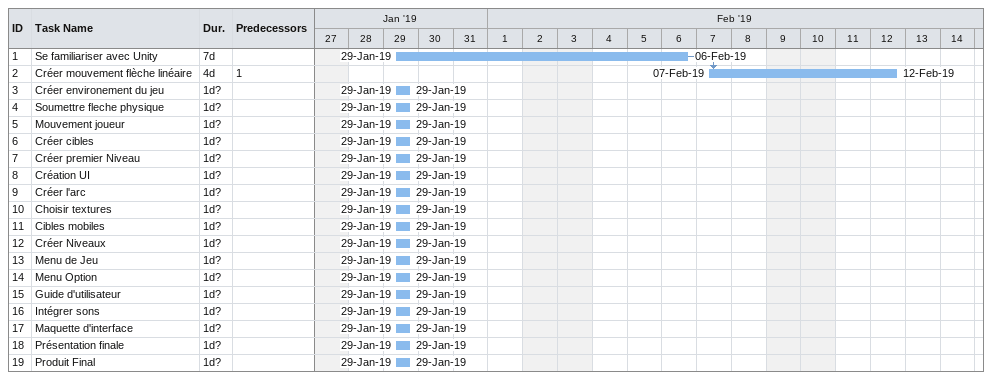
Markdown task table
| ID | Task | Duration | Start | Finish | Predecessors |
|---|---|---|---|---|---|
| 1 | Se familiariser avec Unity | 7d | 2019-01-29 | 2019-02-06 |  |
| 2 | Créer mouvement flèche linéaire | 4d | 2019-02-07 | 2019-02-12 | 1 |
| 3 | Créer environement du jeu | 1d? | 2019-01-29 | 2019-01-29 |  |
| 4 | Soumettre fleche physique | 1d? | 2019-01-29 | 2019-01-29 |  |
| 5 | Mouvement joueur | 1d? | 2019-01-29 | 2019-01-29 |  |
| 6 | Créer cibles | 1d? | 2019-01-29 | 2019-01-29 |  |
| 7 | Créer premier Niveau | 1d? | 2019-01-29 | 2019-01-29 |  |
| 8 | Création UI | 1d? | 2019-01-29 | 2019-01-29 |  |
| 9 | Créer l'arc | 1d? | 2019-01-29 | 2019-01-29 |  |
| 10 | Choisir textures | 1d? | 2019-01-29 | 2019-01-29 |  |
| 11 | Cibles mobiles | 1d? | 2019-01-29 | 2019-01-29 |  |
| 12 | Créer Niveaux | 1d? | 2019-01-29 | 2019-01-29 |  |
| 13 | Menu de Jeu | 1d? | 2019-01-29 | 2019-01-29 |  |
| 14 | Menu Option | 1d? | 2019-01-29 | 2019-01-29 |  |
| 15 | Guide d'utilisateur | 1d? | 2019-01-29 | 2019-01-29 |  |
| 16 | Intégrer sons | 1d? | 2019-01-29 | 2019-01-29 |  |
| 17 | Maquette d'interface | 1d? | 2019-01-29 | 2019-01-29 |  |
| 18 | Présentation finale | 1d? | 2019-01-29 | 2019-01-29 |  |
| 19 | Produit Final | 1d? | 2019-01-29 | 2019-01-29 |  |
